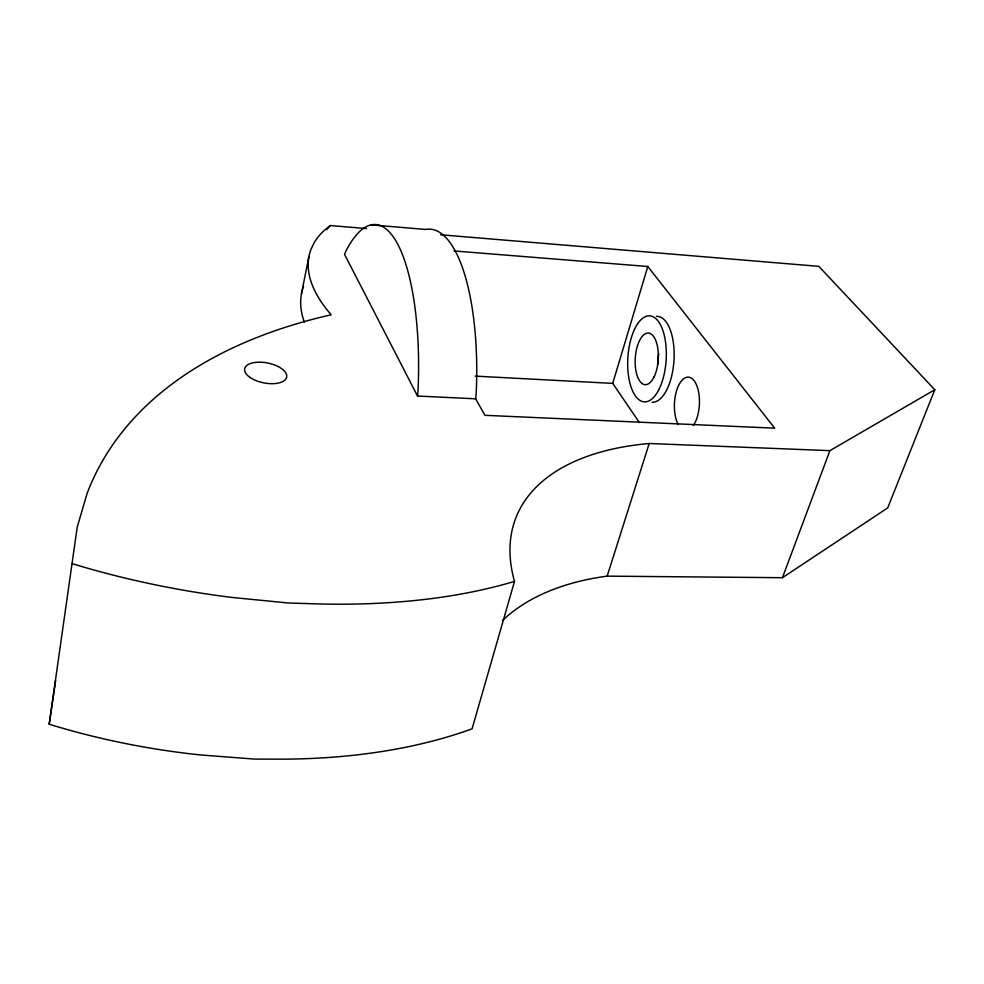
<?xml version="1.0" encoding="UTF-8"?>
<svg xmlns="http://www.w3.org/2000/svg" width="984" height="984" viewBox="0 0 984 984"><rect width="100%" height="100%" fill="white"/><g stroke="black" fill="none" stroke-linecap="round" stroke-linejoin="round"><path stroke-width="1.48" d="M417.523 396.035L418.028 390.463A163.418 50.344 -87.4 0 0 398.065 244.807A163.418 50.344 -87.4 0 0 345.876 251.141L344.548 254.389L417.523 396.035L475.666 398.815L484.928 415.322L774.679 428.175L647.804 266.504L453.932 250.945M475.666 398.815L476.194 393.317A161.487 54.071 -87.3 0 0 425.457 229.444L371.202 224.856M440.672 234.77L818.799 266.356L934.8 389.738L829.906 450.647L649.194 443.501A324.831 165.57 21.7 0 0 514.509 581.372L472.086 728.812A431.435 230.207 9.6 0 1 277.451 759.144L254.499 759.094L200.945 754.986A431.435 230.207 9.6 0 1 49.188 724.236L77.219 527.104L87.133 493.328A750.017 410.328 22.3 0 1 331.19 314.782A239.112 100.442 15.3 0 1 310.895 249.542L314.068 242.863A239.112 100.442 15.3 0 1 330.341 225.545L366.565 228.571M49.2 724.236L55.645 680.596M301.473 293.699L308.914 256.627M639.379 422.554L612.724 383.391L647.804 266.504M502.627 620.387A309.837 178.78 22.9 0 1 607.153 576.144L649.194 443.501M607.153 576.144L782.44 577.706L829.906 450.647M934.8 389.738L887.716 507.892L782.44 577.706M326.676 229.592L330.341 225.545M475.149 376.109L612.724 383.391M514.509 581.372A450.844 211.671 10.5 0 1 312.297 603.745L288.275 602.995L232.101 597.448A450.844 211.671 10.5 0 1 72.373 563.734M304.277 322.014A236.541 103.48 15.3 0 1 303.49 286.393M678.161 424.522A26.74 12.472 -87 0 1 678.763 385.187A26.74 12.472 -87 0 1 697.115 386.454A26.74 12.472 -87 0 1 693.314 425.568M656.476 316.368A43.025 19.299 -86.4 0 1 674.04 359.295A43.025 19.299 -86.4 0 1 652.121 402.247M657.939 364.203A25.719 11.734 -86.3 0 1 658.726 353.674M250.059 377.462A21.402 10.123 11.2 0 0 285.754 379.111A21.402 10.123 11.2 0 0 261.178 362.21A21.402 10.123 11.2 0 0 250.059 377.462M659.354 388.643A43.099 19.176 -86.4 0 0 653.72 317.069A43.099 19.176 -86.4 0 0 627.952 370.857A43.099 19.176 -86.4 0 0 659.354 388.643M654.077 376.897A25.855 11.5 -86.4 0 0 650.867 333.859A25.855 11.5 -86.4 0 0 635.307 365.863A25.855 11.5 -86.4 0 0 654.077 376.897"/></g></svg>
